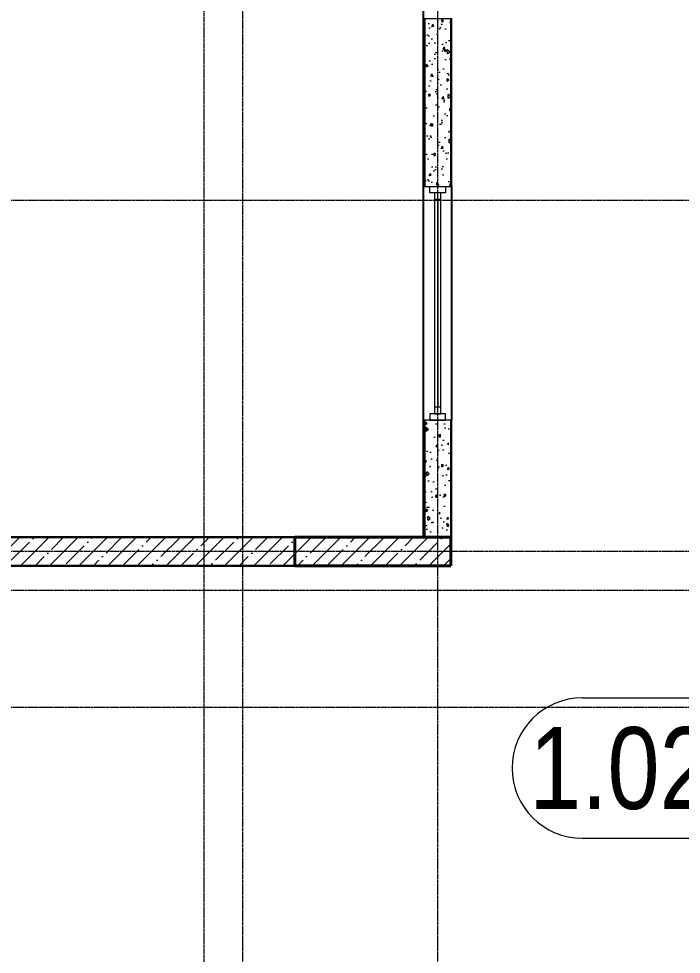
# Model space of a CAD drawing. Header units: millimetres. Extents: x -231292 to 573618, y -153144 to 564035.
# Drawn here: x 13459 to 18558, y -138745 to -131545 of the extents above; entities that cross this region are included whole.
import ezdxf
from ezdxf.enums import TextEntityAlignment as Align

# ---------------------------------------------------------------- set-up
doc = ezdxf.new("R2010")
doc.units = ezdxf.units.MM
doc.linetypes.add('CENTER2', pattern=[28.575, 19.05, -3.175, 3.175, -3.175])
doc.linetypes.add('HIDDEN2', pattern=[4.7625, 3.175, -1.5875])
doc.layers.get('0').update_dxf_attribs({"color": 250})
doc.layers.get('Defpoints').update_dxf_attribs({"color": 250})
for name, color, linetype, lineweight in [('АР_Area', 250, 'Continuous', 5), ('АР_Колонны', 250, 'Continuous', 35), ('АР_Окна', 250, 'Continuous', 5), ('АР_Стены ЖБ', 250, 'Continuous', 35), ('АР_Стены ПЕНОблок', 250, 'Continuous', 20), ('АР_Тонкая', 250, 'Continuous', 5), ('АР_Штриховка', 250, 'Continuous', 0), ('РД_Оси_100', 250, 'Continuous', 0), ('РД_проем_инж перемыч_фахверк', 250, 'Continuous', 18)]:
    doc.layers.add(name, color=color, linetype=linetype, lineweight=lineweight)
doc.layers.add('РД_Витраж_вн', color=250, linetype='Continuous')
doc.layers.add('РД_Проем', color=250, linetype='Continuous', lineweight=0, plot=False)
doc.styles.add('style1', font='ARIALN.TTF')

# ---------------------------------------------------------------- blocks, each defined once
blk = doc.blocks.new('MOK-МаркаПом_овал_ареал')
for p, q in [((-2.75, 3), (2.75, 3)), ((-2.75, -3), (2.75, -3))]:
    blk.add_line(p, q)
for centre, radius, start, end in [((-2.75, 0), 3, 90, 270), ((2.75, 0), 3, 270, 90), ((-3.75, 0), 3.5, 0, 0.001)]:
    blk.add_arc(centre, radius, start, end)
at = {"color": 0, "style": 'style1'}
blk.add_attdef('АР-ПОМЕЩЕНИЕ:НОМЕР', text='', height=3.5, dxfattribs=at).set_placement((0, 0), align=Align.MIDDLE)
at = {"layer": 'Defpoints', "color": 2, "style": 'style1'}
blk.add_attdef('АР-ПОМЕЩЕНИЕ:НАИМЕНОВАНИЕ', text='', height=1, dxfattribs=at).set_placement((-0.094, -4.814), align=Align.MIDDLE)
blk = doc.blocks.new('оси_рен')
at = {"layer": 'РД_Оси_100', "color": 251, "linetype": 'CENTER2', "true_color": 0x636466}
blk.add_line((1225207.916, 151813.25), (1189697.958, 151813.25), dxfattribs=at)
for points in [[(1201652.916, 223268.25), (1201652.916, 135558.25)], [(1201952.916, 135558.25), (1201952.916, 223268.25)], [(1203452.916, 135558.25), (1203452.916, 223268.25)], [(1225207.916, 149113.25), (1190197.958, 149113.25), (1189697.958, 149263.25)], [(1225207.916, 148813.25), (1190197.958, 148813.25), (1189697.958, 148663.25)], [(1225207.916, 147913.25), (1189697.958, 147913.25)]]:
    blk.add_lwpolyline(points, dxfattribs=at)

msp = doc.modelspace()

# ---------------------------------------------------------------- hatches: boundary and pattern name
at = {"layer": 'АР_Штриховка', "linetype": 'Continuous', "lineweight": 0, "true_color": 0x000000}
h = msp.add_hatch(dxfattribs=at)
h.set_pattern_fill('AR-CONC', color=18, angle=-315, style=0)
h.set_pattern_definition([(95, (8883.46, -162345.28), (140.09465, 117.5534), [19.05, -209.55]), (40, (8883.46, -162345.28), (-160.0185, 110.1767), [15.24, -167.6406]), (145.45144, (8895.13, -162335.49), (-19.9238, 227.7301), [16.19, -178.0902]), (91.1842, (8847.54, -162309.36), (221.4102, 161.9534), [28.575, -314.325]), (141.6356, (8866, -162295.87), (-7.0866, 342.8268), [24.285, -267.1356]), (36.1842, (8847.54, -162309.36), (-7.0866, 342.8268), [22.86, -251.4597]), (66, (8874.48, -162300.38), (179.52, 34.89515), [19.05, -209.55]), (11, (8874.48, -162300.38), (-86.5399, 173.9412), [15.24, -167.64]), (116.45145, (8889.44, -162297.47), (92.9801, 208.8363), [16.19, -178.0899]), (82.5, (8883.46, -162345.28), (-57.60547, 61.97341), [0, -165.608, 0, -170.18, 0, -168.275]), (52.5, (8883.46, -162345.28), (-23.58973, 118.087), [0, -97.028, 0, -161.798, 0, -64.135]), (12.5, (8843.406, -162385.335), (99.92786, 91.8262), [0, -63.5, 0, -198.12, 0, -262.89]), (2.5, (8825.45, -162403.3), (86.7639, 122.7224), [0, -82.55, 0, -131.572, 0, -186.69])])
h.paths.add_polyline_path([(16783.458, -131545.283), (16583.458, -131545.283), (16583.458, -132835.283), (16783.458, -132835.283)], flags=0)
h.paths.add_polyline_path([(16783.458, -134635.283), (16583.458, -134635.283), (16583.458, -135535.283), (16783.458, -135535.283)], flags=0)
at = {"layer": 'АР_Штриховка', "linetype": 'Continuous', "lineweight": 5, "true_color": 0x000000}
h = msp.add_hatch(dxfattribs=at)
h.set_pattern_fill('ANSI35', color=18, scale=25, style=0)
h.set_pattern_definition([(45, (8883.46, -162345.28), (-112.2532, 112.2532), []), (45, (8995.71, -162345.28), (-112.2532, 112.2532), [198.4375, -39.6875, 0, -39.6875])])
h.paths.add_polyline_path([(9003.458, -135535.288), (9003.458, -135755.288), (15583.458, -135755.283), (15583.458, -135535.283)], flags=0)
h = msp.add_hatch(dxfattribs=at)
h.set_pattern_fill('ANSI35', color=18, scale=25, style=0)
h.set_pattern_definition([(45, (8883.46, -162345.28), (-112.2532, 112.2532), []), (45, (8995.71, -162345.28), (-112.2532, 112.2532), [198.4375, -39.6875, 0, -39.6875])])
h.paths.add_polyline_path([(16783.458, -135755.283), (16783.458, -135535.283), (15583.458, -135535.283), (15583.458, -135755.283)], flags=0)

# ---------------------------------------------------------------- linework, layer by layer
msp.add_lwpolyline([(16573.458, -98570.283), (9003.458, -98570.283), (9003.458, -135535.288), (16573.458, -135535.288)], close=True)
at = {"layer": 'АР_Колонны', "color": 18, "linetype": 'HIDDEN2', "lineweight": 25, "true_color": 0x000000}
for p, q in [((15583.458, -135535.283), (16783.458, -135535.283)), ((15583.458, -135755.283), (15583.458, -135535.283)), ((16783.458, -135535.283), (16783.458, -135755.283)), ((16783.458, -135755.283), (15583.458, -135755.283))]:
    msp.add_line(p, q, dxfattribs=at)
at = {"layer": 'АР_Колонны', "color": 18, "linetype": 'Continuous', "lineweight": 30, "true_color": 0x000000}
for p, q in [((15583.458, -135535.283), (15583.458, -135755.283)), ((16783.458, -135535.283), (15583.458, -135535.283)), ((16783.458, -135755.283), (16783.458, -135535.283)), ((15583.458, -135755.283), (16783.458, -135755.283))]:
    msp.add_line(p, q, dxfattribs=at)
at = {"layer": 'АР_Окна', "color": 18, "linetype": 'Continuous', "lineweight": 5, "true_color": 0x000000}
for p, q in [((16573.458, -132835.283), (16573.458, -134635.283)), ((16793.458, -132835.283), (16793.458, -134635.283)), ((16708.458, -132935.283), (16658.458, -132935.283)), ((16683.458, -132935.283), (16683.458, -134535.283)), ((16708.458, -134535.283), (16658.458, -134535.283))]:
    msp.add_line(p, q, dxfattribs=at)
for points in [[(16623.458, -132885.283), (16623.458, -132835.283), (16743.458, -132835.283), (16743.458, -132885.283)], [(16708.458, -132885.283), (16658.458, -132885.283), (16658.458, -134585.283), (16708.458, -134585.283)], [(16623.458, -134585.283), (16623.458, -134635.283), (16743.458, -134635.283), (16743.458, -134585.283)]]:
    msp.add_lwpolyline(points, close=True, dxfattribs=at)
at = {"layer": 'АР_Стены ЖБ', "color": 18, "linetype": 'Continuous', "lineweight": 30, "true_color": 0x000000}
for p, q in [((15583.458, -135535.283), (9003.458, -135535.288)), ((15583.458, -135755.283), (15583.458, -135535.283)), ((9003.458, -135755.288), (15583.458, -135755.283))]:
    msp.add_line(p, q, dxfattribs=at)
at = {"layer": 'АР_Стены ЖБ', "color": 18, "linetype": 'Continuous', "lineweight": 40, "true_color": 0x000000}
for p, q in [((16783.458, -135535.283), (15583.458, -135535.283)), ((15583.458, -135535.283), (15583.458, -135755.283)), ((16783.458, -135755.283), (16783.458, -135535.283)), ((15583.458, -135755.283), (16783.458, -135755.283))]:
    msp.add_line(p, q, dxfattribs=at)
at = {"layer": 'АР_Стены ПЕНОблок', "color": 18, "linetype": 'Continuous', "lineweight": 20, "true_color": 0x000000}
for p, q in [((16783.458, -131545.283), (16583.458, -131545.283)), ((16583.458, -131545.283), (16583.458, -132835.283)), ((16783.458, -132835.283), (16783.458, -131545.283)), ((16583.458, -132835.283), (16783.458, -132835.283)), ((16783.458, -134635.283), (16583.458, -134635.283)), ((16583.458, -134635.283), (16583.458, -135535.283)), ((16783.458, -135535.283), (16783.458, -134635.283)), ((16583.458, -135535.283), (16783.458, -135535.283))]:
    msp.add_line(p, q, dxfattribs=at)
at = {"layer": 'АР_Тонкая', "color": 18, "linetype": 'Continuous', "lineweight": 0, "true_color": 0x000000}
for p, q in [((16583.458, -131545.283), (16573.458, -131545.283)), ((16573.458, -131545.283), (16573.458, -132835.283)), ((16583.458, -132835.283), (16583.458, -131545.283)), ((16793.458, -131545.283), (16783.458, -131545.283)), ((16783.458, -131545.283), (16783.458, -132835.283)), ((16793.458, -132835.283), (16793.458, -131545.283)), ((16573.458, -132835.283), (16583.458, -132835.283)), ((16783.458, -132835.283), (16793.458, -132835.283)), ((16583.458, -134635.283), (16573.458, -134635.283)), ((16573.458, -134635.283), (16573.458, -135535.283)), ((16583.458, -135535.283), (16583.458, -134635.283)), ((16793.458, -134635.283), (16783.458, -134635.283)), ((16783.458, -134635.283), (16783.458, -135535.283)), ((16793.458, -135535.283), (16793.458, -134635.283)), ((16573.458, -135535.283), (16583.458, -135535.283)), ((16783.458, -135535.283), (16793.458, -135535.283))]:
    msp.add_line(p, q, dxfattribs=at)
at = {"layer": 'РД_Витраж_вн', "color": 18, "linetype": 'Continuous', "lineweight": 25, "true_color": 0x000000}
for p, q in [((16573.458, -134635.283), (16573.458, -132835.283)), ((16793.458, -134635.283), (16793.458, -132835.283))]:
    msp.add_line(p, q, dxfattribs=at)
at = {"layer": 'РД_Проем', "color": 18, "linetype": 'Continuous', "lineweight": 0, "true_color": 0x000000}
for p, q in [((16573.458, -134635.283), (16573.458, -132835.283)), ((16793.458, -134635.283), (16793.458, -132835.283))]:
    msp.add_line(p, q, dxfattribs=at)
at = {"layer": 'РД_проем_инж перемыч_фахверк', "color": 18, "linetype": 'Continuous', "lineweight": 18, "true_color": 0x000000}
for p, q in [((16573.458, -132835.294), (16573.458, -134635.294)), ((16793.458, -132835.294), (16793.458, -134635.294))]:
    msp.add_line(p, q, dxfattribs=at)

# ---------------------------------------------------------------- block references
at = {"rotation": 359.999868838025}
msp.add_blockref('оси_рен', (-1186769.82, -284755.728), dxfattribs=at)
at = {"layer": 'АР_Area', "color": 18, "linetype": 'Continuous', "lineweight": 5, "true_color": 0x000000}
ref = msp.add_blockref('MOK-МаркаПом_овал_ареал', (18291.155, -137311.844), dxfattribs=dict(at, xscale=180, yscale=180, zscale=100))
ref.add_attrib('АР-ПОМЕЩЕНИЕ:НОМЕР', '1.026', dxfattribs={"layer": '0', "color": 0, "height": 630, "style": 'style1'}).set_placement((18291.155, -137311.844), align=Align.MIDDLE)

doc.saveas('drawing.dxf')
